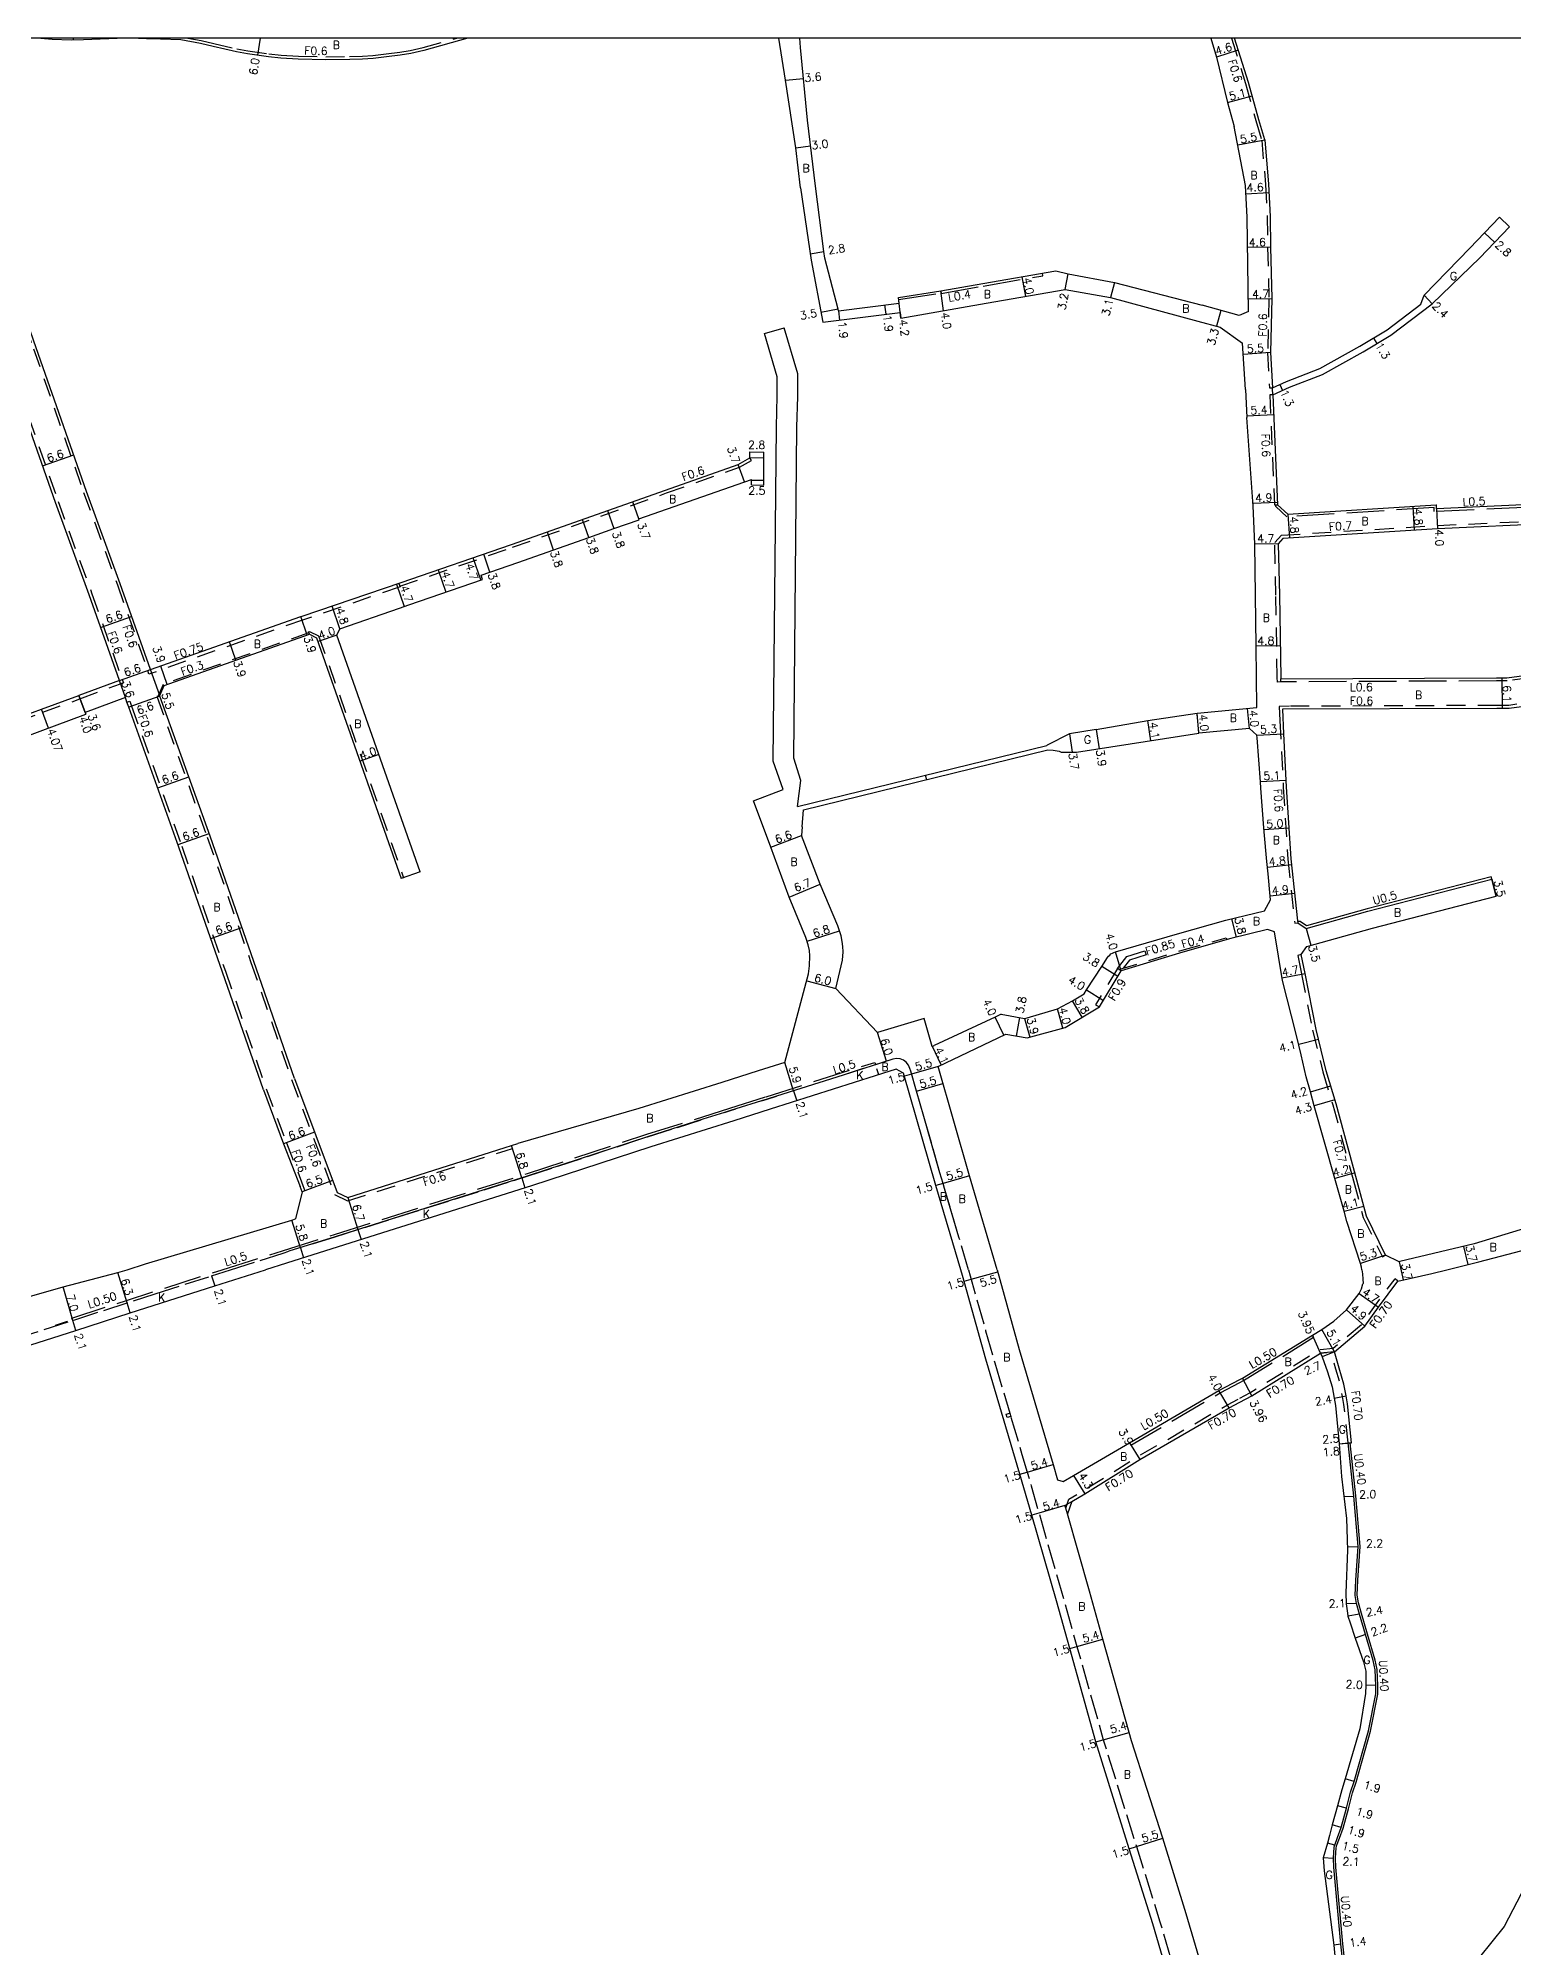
# Model space of a CAD drawing. Header units: metres. Extents: x -4002 to -3199, y -109200 to -108600.
# Drawn here: x -3723.1 to -3428, y -108981.9 to -108600 of the extents above; entities that cross this region are included whole.
import ezdxf

# ---------------------------------------------------------------- set-up
doc = ezdxf.new("R2010")
doc.units = ezdxf.units.M
doc.header["$LTSCALE"] = 2.5
for name, pattern in [('2227000', [2.5, 2, -0.5]), ('2232000', [2.5, 1.5, -1]), ('2233000', [4, 3, -1]), ('6301000', [1, 0.5, -0.5])]:
    doc.linetypes.add(name, pattern=pattern)
for name, color, linetype in [('2101000', 177, 'Continuous'), ('2101001', 1, 'Continuous'), ('2102000', 191, 'Continuous'), ('2102001', 191, 'Continuous'), ('2227000', 3, '2227000'), ('2231000', 162, 'Continuous'), ('2232000', 4, '2232000'), ('2233000', 62, '2233000'), ('2235000', 7, 'Continuous'), ('6132000', 1, '6132000'), ('9107000', 111, 'Continuous'), ('9201100', 215, 'Continuous'), ('9201500', 222, 'Continuous'), ('9202100', 82, 'Continuous'), ('9202200', 155, '6301000'), ('9203500', 155, 'Continuous'), ('999', 7, 'Continuous')]:
    doc.layers.add(name, color=color, linetype=linetype)
doc.styles.add('Dm_Anotation', font='txt.shx', dxfattribs={"bigfont": 'pscdm.shx'})
doc.linetypes.add('6132000', pattern='A,1e-07,[100,DM.shx,S=0.25,R=0,X=0,Y=0],0.05,[100,DM.shx,S=0.2,R=0,X=0,Y=0],0.05,[100,DM.shx,S=0.15,R=0,X=0,Y=0],0.05,[100,DM.shx,S=0.1,R=0,X=0,Y=0],0.05,[100,DM.shx,S=0.05,R=0,X=0,Y=0],4.8', length=5)

msp = doc.modelspace()

# ---------------------------------------------------------------- linework, layer by layer
at = {"layer": '2101000'}
for points in [[(-3705.39, -108600), (-3707.3, -108600.03), (-3714, -108600.3), (-3716.51, -108600.39), (-3720.26, -108600.23), (-3722.56, -108600.06), (-3722.96, -108600)], [(-3637.15, -108600), (-3645.97, -108602.45), (-3648.55, -108603.04), (-3650.69, -108603.41), (-3653.44, -108603.72), (-3656.11, -108604.04), (-3658.2, -108604.18), (-3660.78, -108604.25), (-3665.57, -108604.3), (-3671.07, -108604.2), (-3674.54, -108604), (-3677.04, -108603.76), (-3681.23, -108603.1), (-3683.45, -108602.72), (-3688.08, -108601.64), (-3690.6, -108601.05), (-3694.57, -108600.35), (-3698.61, -108600.18), (-3701.4, -108600.1), (-3704.61, -108600)], [(-3570.63, -108629.92), (-3571.59, -108621.91), (-3573.62, -108608.4), (-3574.95, -108600)], [(-3567.65, -108629.56), (-3569.24, -108616.37), (-3570.62, -108601.87), (-3570.76, -108600)], [(-3488.54, -108600), (-3487.47, -108603.77), (-3485.23, -108612.88), (-3483.92, -108617.66)], [(-3477.8, -108620.3), (-3479, -108616.31), (-3481.04, -108608.86), (-3483.83, -108600)], [(-3481.05, -108654.66), (-3481.29, -108635.81), (-3481.64, -108629.45), (-3483.92, -108617.66)], [(-3477.8, -108620.3), (-3477.04, -108629.2), (-3476.69, -108635.65), (-3476.61, -108641.81), (-3476.38, -108652.03), (-3476.61, -108662.86), (-3476.23, -108669.91)], [(-3706.85, -108728.44), (-3712.9, -108711.34), (-3719.64, -108692.85), (-3729.68, -108664.12), (-3737.71, -108641.23), (-3740.02, -108630.57)], [(-3700.61, -108726.28), (-3706.69, -108709.11), (-3713.43, -108690.63), (-3723.45, -108661.94), (-3731.35, -108639.43), (-3733.53, -108629.38)], [(-3570.63, -108629.92), (-3568.47, -108644.4), (-3566.17, -108656.8)], [(-3565.94, -108642.69), (-3567.65, -108629.56)], [(-3472.87, -108669.82), (-3466.25, -108667.24), (-3458.1, -108662.74), (-3452.55, -108659.4), (-3444.28, -108653.1), (-3434.75, -108643.95), (-3428.84, -108637.73)], [(-3436.78, -108642.02), (-3430.87, -108635.8)], [(-3473.41, -108668.63), (-3466.8, -108666.06), (-3458.75, -108661.61), (-3453.28, -108658.32), (-3446.56, -108653.2), (-3445.94, -108651.37), (-3436.78, -108642.02)], [(-3565.74, -108643.99), (-3565.94, -108642.69)], [(-3563.04, -108654.49), (-3563.1, -108654.2), (-3565.74, -108643.99)], [(-3563.04, -108654.49), (-3550.92, -108652.97), (-3551.06, -108651.83), (-3542.59, -108650.54), (-3534.2, -108649.06), (-3519.58, -108646.53)], [(-3519.58, -108646.53), (-3517.13, -108647.12), (-3507.87, -108648.88)], [(-3507.87, -108648.88), (-3490.3, -108653.41)], [(-3566.17, -108656.8), (-3550.68, -108654.86), (-3550.54, -108656), (-3533.51, -108653), (-3517.69, -108650.27)], [(-3517.69, -108650.27), (-3508.63, -108651.88), (-3491.18, -108656.59)], [(-3481.05, -108654.66), (-3482.88, -108655.46), (-3490.3, -108653.41)], [(-3491.18, -108656.59), (-3486.72, -108657.82), (-3482.25, -108661.02)], [(-3481.62, -108670.23), (-3482.25, -108661.02)], [(-3476.23, -108669.91), (-3473.41, -108668.63)], [(-3481.62, -108670.23), (-3481.38, -108675.85)], [(-3476.17, -108671.31), (-3472.87, -108669.82)], [(-3476.17, -108671.31), (-3475.23, -108693.31), (-3475.23, -108693.31), (-3473.17, -108695.21), (-3443.49, -108693.35), (-3443.45, -108693.34)], [(-3479.39, -108733.88), (-3479.5, -108721.6), (-3479.79, -108701.17), (-3480.13, -108693.52), (-3480.16, -108692.65), (-3481.38, -108675.85)], [(-3424.89, -108673.92), (-3424.24, -108691.28), (-3426.13, -108693.34), (-3443.42, -108694.14), (-3443.45, -108693.34)], [(-3670.29, -108715.59), (-3650.49, -108708.88), (-3628.43, -108701.25), (-3597.6, -108690.38), (-3583.08, -108685.25), (-3580.73, -108683.95)], [(-3580.73, -108683.95), (-3580.73, -108682.74)], [(-3577.95, -108689.36), (-3577.93, -108682.76)], [(-3612.95, -108699.82), (-3607.95, -108698.08), (-3602.91, -108696.3), (-3602.97, -108696.14), (-3580.45, -108688.25)], [(-3580.45, -108689.35), (-3580.45, -108688.25)], [(-3420.01, -108697.06), (-3443.23, -108698.14), (-3474.14, -108700.08), (-3475.09, -108701.11), (-3474.87, -108711.36), (-3474.59, -108727.85), (-3474.58, -108728.11), (-3431.45, -108727.94), (-3429.35, -108727.92), (-3420.88, -108726.79), (-3405.88, -108724.78), (-3387.04, -108722.79), (-3377.12, -108721.78), (-3376.34, -108721.5)], [(-3646.69, -108766.74), (-3663.35, -108719.36), (-3662.74, -108718.1), (-3662.74, -108718.1), (-3650.8, -108713.95), (-3648.96, -108713.33), (-3634.21, -108708.22), (-3634.51, -108707.37), (-3627.17, -108704.83), (-3612.95, -108699.82)], [(-3700.61, -108726.28), (-3670.54, -108715.68), (-3670.29, -108715.59)], [(-3698.78, -108731.47), (-3697.89, -108729.46), (-3668.84, -108719.21), (-3667.4, -108719.91), (-3650.46, -108768.07)], [(-3706.85, -108728.44), (-3714.95, -108731.45)], [(-3722.42, -108734.15), (-3714.95, -108731.45)], [(-3705.32, -108732.78), (-3705.65, -108731.83), (-3713.7, -108734.82), (-3713.56, -108735.2)], [(-3678.04, -108810.32), (-3686.19, -108786.79), (-3694.93, -108761.77), (-3704.96, -108733.79), (-3705.32, -108732.78)], [(-3671.84, -108808.05), (-3679.96, -108784.62), (-3688.71, -108759.57), (-3698.74, -108731.58), (-3698.78, -108731.47)], [(-3408.69, -108731.31), (-3428.91, -108734.02), (-3431.41, -108734.04), (-3474.27, -108734.21), (-3474.05, -108739.09), (-3473.48, -108749.73), (-3472.57, -108764.12), (-3471.22, -108776.53)], [(-3782.73, -108759.48), (-3755.23, -108749.98), (-3739.77, -108744.3), (-3731.88, -108742.01), (-3713.56, -108735.2)], [(-3733.31, -108738.16), (-3722.42, -108734.15)], [(-3511.52, -108738.25), (-3501.2, -108736.44), (-3491.33, -108735.01), (-3479.39, -108733.88)], [(-3511.52, -108738.25), (-3516.84, -108739.11), (-3521.28, -108741.39)], [(-3516.3, -108742.77), (-3515.45, -108742.81), (-3490.95, -108739)], [(-3507.65, -108782.69), (-3495.26, -108779.13), (-3485.54, -108776.37), (-3477.85, -108774.48), (-3476.61, -108772.32), (-3476.69, -108771.56), (-3477.08, -108767.08), (-3477.35, -108764.64), (-3477.92, -108758.71), (-3477.98, -108757.88), (-3478.57, -108749.98), (-3478.64, -108748.72), (-3479.29, -108739.9), (-3479.34, -108739.37), (-3480.83, -108738.03), (-3490.95, -108739)], [(-3571.24, -108753.65), (-3521.4, -108741.43)], [(-3570.3, -108757.74), (-3570.06, -108754.29), (-3521.19, -108742.31), (-3520.11, -108742.41), (-3518.92, -108742.55), (-3518.5, -108742.79)], [(-3521.4, -108741.43), (-3521.28, -108741.39)], [(-3518.5, -108742.79), (-3516.3, -108742.77)], [(-3570.3, -108757.74), (-3570.43, -108759.45)], [(-3566.72, -108769.18), (-3570.43, -108759.45)], [(-3572.9, -108771.75), (-3576.59, -108761.8)], [(-3573.79, -108804.85), (-3569.74, -108789.85), (-3569.03, -108787.13), (-3568.83, -108785.52), (-3568.76, -108783.5), (-3568.84, -108782.41), (-3569.08, -108781.29), (-3569.54, -108779.85), (-3572.9, -108771.75)], [(-3555.25, -108798.87), (-3563.58, -108790.01), (-3562.24, -108784.36), (-3562.13, -108782.71), (-3562.15, -108781.62), (-3562.27, -108780.62), (-3562.47, -108779.53), (-3562.83, -108778.5), (-3563.16, -108777.48), (-3566.72, -108769.18)], [(-3471.22, -108776.53), (-3471.18, -108776.9), (-3469.52, -108778.03), (-3457.17, -108774.59), (-3432.38, -108768.2)], [(-3453.61, -108843.39), (-3457.43, -108835.59), (-3459.35, -108828.34), (-3463.52, -108813.11), (-3465.48, -108806.52), (-3467.52, -108798.22), (-3469.73, -108787.01), (-3470.51, -108783.27), (-3469.38, -108781.62), (-3456.27, -108777.97), (-3431.51, -108771.59)], [(-3461.4, -108836.63), (-3461.94, -108834.59), (-3463.4, -108829.45), (-3463.78, -108828.03), (-3467.89, -108813.51), (-3468.62, -108810.71), (-3469.5, -108807.72), (-3470.5, -108803.28), (-3471.5, -108799.2), (-3474.25, -108788.47), (-3475.83, -108778.69), (-3477.26, -108778.25), (-3484.57, -108780.05), (-3494.19, -108782.78), (-3506.48, -108786.52)], [(-3513.93, -108791.12), (-3513.46, -108790.34), (-3510.37, -108785.61), (-3509.23, -108783.86), (-3509.03, -108783.59), (-3508.8, -108783.35), (-3508.54, -108783.14), (-3508.26, -108782.95), (-3507.96, -108782.81), (-3507.65, -108782.69)], [(-3517.7, -108797.84), (-3510.84, -108793.74), (-3506.48, -108786.52)], [(-3525.33, -108795.9), (-3519.24, -108794.12)], [(-3519.24, -108794.12), (-3516.22, -108792.53), (-3513.93, -108791.12)], [(-3545.89, -108796.01), (-3555.25, -108798.87)], [(-3544.27, -108801.65), (-3545.89, -108796.01)], [(-3530.49, -108795.18), (-3531.72, -108795.76), (-3543.88, -108801.47)], [(-3543.12, -108805.65), (-3529.55, -108799.16), (-3525.31, -108799.94), (-3517.7, -108797.84)], [(-3530.49, -108795.18), (-3525.82, -108796.03)], [(-3525.82, -108796.03), (-3525.33, -108795.9)], [(-3544.27, -108801.65), (-3543.88, -108801.47)], [(-3538.57, -108846.28), (-3543.57, -108829.45), (-3550.02, -108806.99), (-3551.52, -108806.18), (-3576.69, -108814.17), (-3583.98, -108816.48), (-3600.58, -108821.68), (-3624.44, -108829.53), (-3663.07, -108841.69), (-3673.44, -108844.96), (-3677.63, -108846.28)], [(-3573.79, -108804.85), (-3579.11, -108806.54), (-3586.39, -108808.85), (-3602.98, -108814.05), (-3627.13, -108821.04)], [(-3531.3, -108846.28), (-3536.85, -108827.49), (-3543.12, -108805.65)], [(-3671.84, -108808.05), (-3663.32, -108830.81), (-3661.17, -108831.87)], [(-3678.04, -108810.32), (-3674, -108821.11), (-3670.7, -108829.64)], [(-3629.7, -108821.85), (-3627.13, -108821.04)], [(-3661.17, -108831.87), (-3629.7, -108821.85)], [(-3670.29, -108830.73), (-3671.65, -108836.11)], [(-3670.29, -108830.73), (-3670.7, -108829.64)], [(-3705.27, -108846.28), (-3701.59, -108845.08), (-3672.38, -108836.34)], [(-3672.38, -108836.34), (-3671.65, -108836.11)], [(-3458.46, -108845.76), (-3458.66, -108845.01), (-3461.4, -108836.63)], [(-3422.31, -108837.18), (-3425.2, -108837.82), (-3435.89, -108841.11), (-3450.78, -108844.66)], [(-3450.78, -108844.66), (-3450.91, -108844.69), (-3453.61, -108843.39)], [(-3441.35, -108846.28), (-3434.98, -108844.7), (-3423.49, -108841.72)], [(-3704.67, -108854.89), (-3687.74, -108849.5), (-3677.63, -108846.28)], [(-3458.38, -108846.28), (-3458.46, -108845.76)], [(-3482.74, -108868.25), (-3482.27, -108868), (-3468.22, -108859.34), (-3466.39, -108858.25), (-3463.95, -108856.6), (-3461.43, -108854.33), (-3458.88, -108851.02), (-3458.43, -108850.08), (-3458.15, -108849.12), (-3458.13, -108849.01)], [(-3882.74, -108911.09), (-3880.38, -108910.35), (-3864.45, -108905.37), (-3837.24, -108896.58), (-3826.76, -108893.52), (-3784.47, -108879.84), (-3776.33, -108877.07), (-3766.73, -108874.56), (-3753.07, -108870.23), (-3738.41, -108865.67), (-3715.53, -108858.42), (-3704.67, -108854.89)], [(-3482.74, -108872.74), (-3480.4, -108871.5), (-3466.62, -108862.95)], [(-3459.74, -108911.41), (-3459.58, -108908.34), (-3459.12, -108901.64), (-3459.99, -108891.56), (-3461.1, -108880.93), (-3460.71, -108880.9)], [(-3462.57, -108981.15), (-3463.95, -108965.77), (-3464.03, -108964.02), (-3464.03, -108964), (-3463.97, -108962.71), (-3463.92, -108961.97), (-3463.81, -108961.39), (-3463.8, -108961.36), (-3463.21, -108959.8), (-3462.51, -108957.81), (-3461.45, -108953.96), (-3460.64, -108950.78), (-3459.92, -108948.62), (-3457.01, -108938.49), (-3455.57, -108931.12), (-3455.56, -108929.44), (-3455.7, -108926.3), (-3456.12, -108924.46), (-3457.64, -108919.24), (-3458.81, -108915.13), (-3459.44, -108913.01), (-3459.74, -108911.41)], [(-3463.95, -108981.33), (-3463.12, -108990.72), (-3462.94, -108990.71), (-3462.54, -108993.06), (-3461.93, -109002.77)], [(-3459.74, -109002.54), (-3460.69, -108996.41), (-3461.19, -108992.91), (-3461.52, -108990.62), (-3462.57, -108981.15)]]:
    msp.add_lwpolyline(points, dxfattribs=at)
at = {"layer": '2101000', "flags": 128}
for points in [[(-3769.77, -108864.62), (-3755.97, -108860.14), (-3741.44, -108855.61), (-3741.24, -108856.28), (-3718.1, -108849.69), (-3707.14, -108846.86), (-3705.27, -108846.28)], [(-3591.84, -109138), (-3585.88, -109131.9), (-3573.61, -109120.06), (-3562.2, -109108.52), (-3558.02, -109104.49), (-3554.04, -109100.31), (-3546.74, -109092.22), (-3519.11, -109064.25), (-3486.69, -109030.94), (-3485.28, -109029.25), (-3485.96, -109026.82), (-3493.44, -109000.1), (-3500.19, -108977.12), (-3504.88, -108962.09), (-3511.54, -108940.68), (-3516.78, -108922.03), (-3519.46, -108912.5), (-3524.39, -108895.35), (-3525.94, -108889.9), (-3526.75, -108887.16), (-3533.54, -108864.14), (-3538.25, -108847.42), (-3538.57, -108846.28)], [(-3531.3, -108846.28), (-3526.9, -108862.26), (-3520.13, -108885.21), (-3519.23, -108888.27), (-3518.09, -108888.64), (-3516.02, -108887.44), (-3504.83, -108880.93), (-3486.94, -108870.45), (-3482.74, -108868.25)], [(-3463.85, -108862.68), (-3457.77, -108857.59), (-3455.05, -108853.75), (-3451.17, -108848.54), (-3444.39, -108847.01), (-3441.35, -108846.28)], [(-3458.38, -108846.28), (-3458.26, -108847.12), (-3458.15, -108848.16), (-3458.13, -108849.01)], [(-3466.62, -108862.95), (-3466.34, -108863.73), (-3465.22, -108866.67), (-3464.31, -108869.7), (-3463.91, -108871.95), (-3463.64, -108873.45), (-3462.9, -108881.09), (-3462.41, -108887.64), (-3461.41, -108896.02), (-3461.25, -108902.36), (-3461.56, -108910.9), (-3461.49, -108913.09), (-3461.26, -108914.98), (-3461.17, -108915.55), (-3460.74, -108916.9), (-3459.72, -108919.99), (-3458.03, -108924.72), (-3457.58, -108926.56), (-3457.55, -108929.34), (-3457.63, -108931.03), (-3458.76, -108938.06), (-3461.72, -108948.09), (-3462.38, -108950.3), (-3463.24, -108953.48), (-3464.34, -108957.29), (-3464.85, -108959.41), (-3465.26, -108960.98), (-3466.08, -108963.91), (-3465.88, -108966.52), (-3463.95, -108981.33)], [(-3460.71, -108880.9), (-3460.41, -108880.87), (-3461.26, -108873.13), (-3461.54, -108871.53), (-3461.97, -108869.14), (-3462.93, -108865.95), (-3463.85, -108862.68)], [(-3482.74, -109012.35), (-3486.71, -108998.17), (-3493.49, -108975.08), (-3498.2, -108959.98), (-3504.43, -108940.49), (-3504.9, -108938.81), (-3510.14, -108920.17), (-3512.84, -108910.56), (-3517.26, -108895.12), (-3517.59, -108893.95), (-3517.76, -108893.44), (-3516.39, -108892.64), (-3513.79, -108891.11), (-3502.8, -108884.25), (-3484.92, -108873.9), (-3482.74, -108872.74)], [(-3407.78, -108930.11), (-3411.64, -108934.33), (-3413.29, -108938.95), (-3414, -108940.72), (-3416.8, -108947.64), (-3425.65, -108969.44), (-3429.88, -108977.63), (-3434.83, -108983.73), (-3440.33, -108989.37), (-3440.92, -108989.94), (-3445.49, -108994.7), (-3458.75, -109008.53)]]:
    msp.add_lwpolyline(points, dxfattribs=at)
at = {"layer": '2101001'}
for points in [[(-3428.84, -108637.73), (-3430.87, -108635.8)], [(-3580.73, -108682.74), (-3577.93, -108682.76)], [(-3580.45, -108689.35), (-3577.95, -108689.36)], [(-3646.69, -108766.74), (-3650.46, -108768.07)], [(-3431.51, -108771.59), (-3432.38, -108768.2)]]:
    msp.add_lwpolyline(points, dxfattribs=at)
at = {"layer": '2102000'}
for points in [[(-3580.04, -108752.5), (-3574.13, -108750.23), (-3576.09, -108744.58), (-3575.45, -108677.73), (-3575.27, -108671.59), (-3575.27, -108667.72), (-3577.81, -108659.06)], [(-3570.57, -108748.42), (-3571.99, -108743.96), (-3571.35, -108677.81), (-3571.17, -108671.65), (-3571.17, -108667.13), (-3573.88, -108657.91)], [(-3571.24, -108753.65), (-3570.57, -108748.42)], [(-3576.59, -108761.8), (-3580.04, -108752.5)]]:
    msp.add_lwpolyline(points, dxfattribs=at)
at = {"layer": '2102001'}
msp.add_lwpolyline([(-3577.81, -108659.06), (-3573.88, -108657.91)], dxfattribs=at)
at = {"layer": '2227000'}
for points in [[(-3547.44, -108810.55), (-3548.58, -108806.57), (-3548.74, -108806.01), (-3549.03, -108805.35), (-3549.48, -108804.8), (-3550.06, -108804.38), (-3550.73, -108804.12), (-3551.45, -108804.06), (-3552.15, -108804.18), (-3562.13, -108807.35)], [(-3578.44, -108812.52), (-3577.32, -108812.16), (-3575.46, -108811.57)], [(-3668.24, -108841.12), (-3663.7, -108839.69), (-3625.09, -108827.53), (-3601.22, -108819.68), (-3590.13, -108816.2)], [(-3585.83, -108814.86), (-3584.61, -108814.47), (-3583.54, -108814.13)], [(-3542.74, -108826.9), (-3545.97, -108815.65)], [(-3537.01, -108846.28), (-3538.94, -108839.78), (-3541.84, -108830.01)], [(-3684.62, -108846.28), (-3674.07, -108842.96), (-3672.94, -108842.6)], [(-3699.66, -108851.09), (-3688.39, -108847.5), (-3684.62, -108846.28)]]:
    msp.add_lwpolyline(points, dxfattribs=at)
at = {"layer": '2227000', "flags": 128}
for points in [[(-3537.01, -108846.28), (-3533.62, -108858.48)], [(-3882.74, -108909.2), (-3880.9, -108908.63), (-3865, -108903.66), (-3837.78, -108894.87), (-3827.29, -108891.8), (-3784.99, -108878.12), (-3776.85, -108875.35), (-3767.34, -108872.55), (-3753.68, -108868.22), (-3739.03, -108863.66), (-3716.18, -108856.42), (-3705.29, -108852.88), (-3699.66, -108851.09)], [(-3533.62, -108858.48), (-3532.09, -108863.75), (-3531.75, -108864.92)], [(-3531.75, -108864.92), (-3528.79, -108874.95), (-3528.59, -108875.63), (-3528.54, -108875.78)], [(-3528.54, -108875.78), (-3526.35, -108883.22)], [(-3526.35, -108883.22), (-3525.31, -108886.74), (-3524.49, -108889.52), (-3522.95, -108894.94), (-3518.02, -108912.07), (-3515.34, -108921.63), (-3510.1, -108940.27), (-3503.44, -108961.64), (-3498.76, -108976.67), (-3492, -108999.68), (-3484.52, -109026.41), (-3483.81, -109028.94), (-3483.74, -109029.15), (-3483.68, -109029.36), (-3483.62, -109029.58), (-3483.58, -109029.86), (-3483.56, -109030.06), (-3483.56, -109030.32), (-3483.59, -109030.51), (-3483.66, -109030.7), (-3483.74, -109030.9), (-3483.85, -109031.09)]]:
    msp.add_lwpolyline(points, dxfattribs=at)
at = {"layer": '2231000'}
for points in [[(-3432.38, -108768.2), (-3432.5, -108767.71), (-3457.3, -108774.1), (-3469.43, -108777.48), (-3470.7, -108776.62), (-3471.2, -108776.67)], [(-3459.34, -108911.38), (-3459.18, -108908.36), (-3458.72, -108901.63), (-3459.59, -108891.53), (-3460.71, -108880.9)], [(-3462.17, -108981.11), (-3463.55, -108965.74), (-3463.63, -108964.03), (-3463.57, -108962.73), (-3463.53, -108962.02), (-3463.43, -108961.5), (-3462.84, -108959.94), (-3462.13, -108957.93), (-3461.07, -108954.07), (-3460.26, -108950.89), (-3459.54, -108948.74), (-3456.62, -108938.58), (-3455.17, -108931.16), (-3455.16, -108929.43), (-3455.3, -108926.25), (-3455.73, -108924.36), (-3457.26, -108919.13), (-3458.42, -108915.02), (-3459.05, -108912.92), (-3459.34, -108911.38)], [(-3458.75, -109008.53), (-3459.03, -109006.21), (-3459.34, -109002.5), (-3460.29, -108996.35), (-3461.12, -108990.6), (-3462.17, -108981.11)]]:
    msp.add_lwpolyline(points, dxfattribs=at)
at = {"layer": '2232000'}
for points in [[(-3739.01, -108600), (-3738.83, -108601.15), (-3737.47, -108609.87), (-3736.53, -108616.38), (-3734.11, -108629.5), (-3731.93, -108639.6), (-3724.01, -108662.14), (-3713.99, -108690.84), (-3707.25, -108709.31), (-3701.18, -108726.48), (-3700.61, -108726.28)], [(-3693.12, -108600), (-3690.48, -108600.47), (-3687.94, -108601.06), (-3683.33, -108602.13), (-3681.14, -108602.51), (-3676.97, -108603.16), (-3674.49, -108603.41), (-3671.04, -108603.6), (-3665.57, -108603.7), (-3660.8, -108603.65), (-3658.23, -108603.58), (-3656.16, -108603.44), (-3653.51, -108603.13), (-3650.78, -108602.81), (-3648.67, -108602.45), (-3646.12, -108601.87), (-3639.39, -108600)], [(-3484.46, -108600), (-3481.62, -108609.03), (-3479.58, -108616.47), (-3478.4, -108620.36), (-3477.64, -108629.24), (-3477.29, -108635.67), (-3477.21, -108641.82), (-3476.98, -108652.03), (-3477.21, -108662.87), (-3476.83, -108669.94), (-3476.23, -108669.91)], [(-3743.46, -108605.88), (-3742.91, -108609.81), (-3743.58, -108610.42), (-3743.23, -108612.92), (-3742.41, -108613.34), (-3741.97, -108616.49), (-3741.86, -108617.26), (-3739.39, -108630.65), (-3737.13, -108641.07), (-3729.11, -108663.92), (-3719.08, -108692.65), (-3712.33, -108711.14), (-3706.29, -108728.24), (-3706.05, -108728.89), (-3706.61, -108729.1)], [(-3476.17, -108671.31), (-3476.77, -108671.33), (-3475.83, -108693.33), (-3475.23, -108693.31)], [(-3474.58, -108728.71), (-3475.25, -108728.75), (-3475.29, -108727.88), (-3475.57, -108711.37), (-3475.79, -108700.84), (-3474.46, -108699.4), (-3443.27, -108697.44), (-3420.74, -108696.4), (-3421.5, -108676.32), (-3419.55, -108673.24)], [(-3650.74, -108709.61), (-3628.23, -108701.81), (-3597.4, -108690.95), (-3582.83, -108685.8), (-3580.44, -108684.47), (-3580.73, -108683.95)], [(-3284.49, -108695.07), (-3284.69, -108694.51), (-3289.18, -108696.12), (-3299.54, -108699.43), (-3302.78, -108700.54), (-3319.97, -108706.53), (-3327.28, -108709.03), (-3327.9, -108709.24), (-3359.86, -108721.35), (-3374.44, -108726.77), (-3375.87, -108727.28), (-3386.46, -108728.36), (-3408.76, -108730.72), (-3428.95, -108733.42), (-3431.41, -108733.44), (-3472.85, -108733.61), (-3474.9, -108733.62), (-3474.76, -108736.42), (-3474.08, -108749.76), (-3473.17, -108764.17), (-3471.77, -108776.97), (-3471.18, -108776.9)], [(-3650.93, -108709.03), (-3650.69, -108709.74), (-3670.04, -108716.3), (-3700.36, -108726.99), (-3700.93, -108727.19), (-3701.18, -108726.48)], [(-3668.94, -108718.93), (-3698.11, -108729.22), (-3699.05, -108731.35), (-3699.06, -108731.57)], [(-3668.84, -108719.21), (-3669.01, -108718.74), (-3668.81, -108718.67), (-3666.99, -108719.54), (-3649.99, -108767.9), (-3650.46, -108768.07)], [(-3722.18, -108734.81), (-3714.72, -108732.11), (-3706.61, -108729.1), (-3706.85, -108728.44)], [(-3705.32, -108732.78), (-3704.75, -108732.58), (-3704.39, -108733.59), (-3694.37, -108761.57), (-3685.63, -108786.59), (-3677.48, -108810.11), (-3673.44, -108820.9), (-3670.14, -108829.43), (-3669.73, -108830.52), (-3670.29, -108830.73)], [(-3698.78, -108731.47), (-3699.35, -108731.67), (-3699.31, -108731.78), (-3689.28, -108759.77), (-3680.53, -108784.82), (-3672.41, -108808.25), (-3663.8, -108831.25), (-3661.22, -108832.51), (-3629.52, -108822.42), (-3628.23, -108822.02), (-3628.41, -108821.45)], [(-3784.63, -108756.36), (-3784.37, -108757.01), (-3783.82, -108756.79), (-3756.21, -108747.25), (-3740.78, -108741.58), (-3733.07, -108738.82), (-3722.18, -108734.81)], [(-3507.25, -108786.06), (-3505.36, -108783.64), (-3501.8, -108782.48)], [(-3506.94, -108786.24), (-3494.3, -108782.39), (-3485.49, -108779.89), (-3485.38, -108780.28)], [(-3501.8, -108782.48), (-3501.53, -108783.28), (-3504.85, -108784.37), (-3506.12, -108785.99)], [(-3470.51, -108783.27), (-3471.19, -108783.41), (-3470.42, -108787.15), (-3468.21, -108798.37), (-3466.15, -108806.71), (-3464.2, -108813.3), (-3460.02, -108828.52), (-3458.09, -108835.83), (-3454.24, -108843.7), (-3453.61, -108843.39)], [(-3506.48, -108786.52), (-3507.25, -108786.06), (-3511.61, -108793.28), (-3510.84, -108793.74)]]:
    msp.add_lwpolyline(points, dxfattribs=at)
at = {"layer": '2232000', "flags": 128}
for points in [[(-3482.74, -108871.95), (-3480.75, -108870.89), (-3466.85, -108862.27), (-3464.14, -108862), (-3458.29, -108857.11), (-3455.62, -108853.34), (-3451.73, -108848.12)], [(-3451.17, -108848.54), (-3451.73, -108848.12)], [(-3463.85, -108862.68), (-3464.56, -108862.75), (-3466.62, -108862.95)], [(-3461.1, -108880.93), (-3461.95, -108873.23), (-3462.23, -108871.65), (-3462.65, -108869.3), (-3463.6, -108866.14), (-3464.56, -108862.75)], [(-3517.59, -108893.95), (-3516.96, -108892.16), (-3514.15, -108890.51), (-3503.16, -108883.65), (-3485.26, -108873.29), (-3482.74, -108871.95)], [(-3516.39, -108892.64), (-3517.26, -108895.12)]]:
    msp.add_lwpolyline(points, dxfattribs=at)
at = {"layer": '2233000'}
for points in [[(-3542.59, -108650.54), (-3542.51, -108651.03), (-3534.12, -108649.56), (-3522.16, -108647.49), (-3522.25, -108646.99)], [(-3551.01, -108652.23), (-3542.52, -108650.93)], [(-3425.9, -108693.83), (-3443.89, -108694.67), (-3443.93, -108693.87), (-3473.36, -108695.72), (-3475.57, -108693.68), (-3475.58, -108693.32)], [(-3329.31, -108703.81), (-3329.12, -108704.37), (-3329.6, -108704.54), (-3361.62, -108716.67), (-3376.13, -108722.06), (-3376.99, -108722.37), (-3386.98, -108723.39), (-3405.81, -108725.38), (-3420.8, -108727.38), (-3429.31, -108728.52), (-3431.45, -108728.54), (-3474.58, -108728.71), (-3474.58, -108728.11)], [(-3686.28, -108846.28), (-3674.22, -108842.48), (-3663.85, -108839.21), (-3625.24, -108827.05), (-3601.37, -108819.2), (-3584.76, -108814), (-3577.48, -108811.69), (-3555.78, -108804.81), (-3555.63, -108805.28)]]:
    msp.add_lwpolyline(points, dxfattribs=at)
at = {"layer": '2233000', "flags": 128}
for points in [[(-3716.18, -108856.42), (-3716.32, -108855.94), (-3705.44, -108852.41), (-3686.28, -108846.28)], [(-3482.74, -108868.82), (-3482.02, -108868.44), (-3468.01, -108859.8), (-3468.22, -108859.34)], [(-3504.83, -108880.93), (-3504.57, -108881.35), (-3486.7, -108870.89), (-3482.74, -108868.82)]]:
    msp.add_lwpolyline(points, dxfattribs=at)
at = {"layer": '2235000'}
msp.add_lwpolyline([(-3529.52, -108875.16), (-3528.79, -108874.95), (-3528.59, -108875.63), (-3529.32, -108875.85)], close=True, dxfattribs=at)
at = {"layer": '6132000', "flags": 128}
msp.add_lwpolyline([(-3719.61, -108857.35), (-3717.19, -108856.59)], dxfattribs=at)
at = {"layer": '9107000'}
msp.add_lwpolyline([(-3538.94, -108839.78), (-3541.84, -108830.01), (-3542.13, -108829.03), (-3542.74, -108826.9), (-3545.97, -108815.65), (-3547.44, -108810.55), (-3548.58, -108806.57), (-3548.74, -108806.01), (-3549.03, -108805.35), (-3549.48, -108804.8), (-3550.06, -108804.38), (-3550.73, -108804.12), (-3551.45, -108804.06), (-3552.15, -108804.18), (-3562.13, -108807.35), (-3575.46, -108811.57), (-3577.32, -108812.16), (-3578.44, -108812.52), (-3583.54, -108814.13), (-3584.61, -108814.47), (-3585.83, -108814.86), (-3590.13, -108816.2), (-3601.22, -108819.68), (-3625.09, -108827.53), (-3663.7, -108839.69), (-3668.24, -108841.12), (-3672.94, -108842.6)], dxfattribs=at)
at = {"layer": '9201100'}
for points in [[(-3716.09, -108600), (-3716.09, -108600.37)], [(-3678.67, -108600), (-3679.2, -108603.42)], [(-3483.08, -108602.39), (-3487.47, -108603.77)], [(-3573.62, -108608.4), (-3570.03, -108608.06)], [(-3485.23, -108612.88), (-3480.31, -108611.53)], [(-3571.59, -108621.91), (-3568.62, -108621.55)], [(-3483.2, -108621.35), (-3477.8, -108620.3)], [(-3481.54, -108631.14), (-3476.95, -108630.89)], [(-3476.61, -108641.81), (-3481.21, -108641.86)], [(-3431.79, -108640.84), (-3433.82, -108638.91)], [(-3568.67, -108643.1), (-3565.94, -108642.69)], [(-3525.6, -108651.63), (-3526.29, -108647.69)], [(-3517.69, -108650.27), (-3517.13, -108647.12)], [(-3507.87, -108648.88), (-3508.63, -108651.88)], [(-3553.53, -108655.21), (-3553.76, -108653.33)], [(-3550.54, -108656), (-3551.06, -108651.83)], [(-3542.03, -108654.5), (-3542.59, -108650.54)], [(-3481.08, -108652.09), (-3476.38, -108652.03)], [(-3445.94, -108651.37), (-3444.28, -108653.1)], [(-3563.1, -108654.2), (-3566.54, -108654.84)], [(-3563.04, -108654.49), (-3562.81, -108656.38)], [(-3486.59, -108654.43), (-3487.47, -108657.61)], [(-3455.32, -108661.07), (-3455.99, -108659.96)], [(-3476.61, -108662.86), (-3482.1, -108663.23)], [(-3474.77, -108669.25), (-3474.23, -108670.43)], [(-3481.4, -108675.5), (-3476, -108675.27)], [(-3722.2, -108685.53), (-3715.97, -108683.35)], [(-3577.93, -108683.96), (-3580.73, -108683.95)], [(-3581.84, -108688.74), (-3583.08, -108685.25)], [(-3577.95, -108688.44), (-3580.45, -108688.43)], [(-3609.22, -108694.48), (-3607.95, -108698.08)], [(-3602.97, -108696.14), (-3604.18, -108692.7)], [(-3475.25, -108692.87), (-3480.15, -108693.08)], [(-3473.17, -108695.21), (-3472.87, -108700)], [(-3448.2, -108693.64), (-3447.9, -108698.43)], [(-3443.42, -108694.14), (-3443.23, -108698.14)], [(-3621.32, -108698.74), (-3620.06, -108702.33)], [(-3612.95, -108699.82), (-3614.21, -108696.24)], [(-3475.09, -108701.11), (-3479.79, -108701.17)], [(-3643.12, -108706.33), (-3641.58, -108710.77)], [(-3634.54, -108708.34), (-3636.08, -108703.9)], [(-3632.75, -108706.77), (-3633.99, -108703.17)], [(-3651.4, -108709.19), (-3649.89, -108713.64)], [(-3662.74, -108718.1), (-3664.28, -108713.55)], [(-3710.61, -108717.82), (-3704.39, -108715.62)], [(-3669.29, -108719.37), (-3670.54, -108715.68)], [(-3683.53, -108724.39), (-3684.83, -108720.72)], [(-3663.35, -108719.36), (-3667.12, -108720.68)], [(-3474.7, -108721.52), (-3479.5, -108721.6)], [(-3697.27, -108729.24), (-3698.57, -108725.56)], [(-3706.85, -108728.44), (-3700.61, -108726.28)], [(-3698.78, -108731.47), (-3700.61, -108726.28)], [(-3430.4, -108727.93), (-3430.34, -108734.03)], [(-3698.74, -108731.58), (-3704.95, -108733.8)], [(-3721, -108737.97), (-3722.42, -108734.15)], [(-3500.57, -108740.49), (-3501.2, -108736.44)], [(-3490.95, -108739), (-3491.33, -108735.01)], [(-3480.83, -108738.03), (-3481.21, -108734.05)], [(-3516.84, -108739.11), (-3516.3, -108742.77)], [(-3511.52, -108738.25), (-3510.92, -108742.1)], [(-3479.34, -108739.37), (-3474.05, -108739.09)], [(-3654.95, -108743.25), (-3658.72, -108744.58)], [(-3699.18, -108749.91), (-3692.97, -108747.68)], [(-3473.55, -108748.46), (-3478.64, -108748.72)], [(-3695.11, -108761.27), (-3688.9, -108759.04)], [(-3576.59, -108761.8), (-3570.43, -108759.45)], [(-3472.96, -108757.98), (-3477.95, -108758.3)], [(-3472.44, -108765.34), (-3477.21, -108765.86)], [(-3572.9, -108771.75), (-3566.72, -108769.18)], [(-3471.82, -108771.02), (-3476.69, -108771.56)], [(-3432.38, -108768.2), (-3431.51, -108771.59)], [(-3688.56, -108780.01), (-3682.33, -108777.84)], [(-3569.31, -108780.57), (-3562.83, -108778.5)], [(-3483.44, -108779.77), (-3484.35, -108776.08)], [(-3469.52, -108778.03), (-3468.59, -108781.4)], [(-3506.48, -108786.52), (-3507.65, -108782.69)], [(-3507.18, -108787.67), (-3510.37, -108785.61)], [(-3474.34, -108787.93), (-3469.73, -108787.01)], [(-3569.39, -108788.49), (-3563.58, -108790.01)], [(-3513.46, -108790.34), (-3510.03, -108792.41)], [(-3518.18, -108797.98), (-3519.24, -108794.12)], [(-3514.27, -108795.79), (-3516.22, -108792.53)], [(-3529.99, -108799.37), (-3531.72, -108795.76)], [(-3527.43, -108799.55), (-3526.76, -108795.86)], [(-3525.82, -108796.03), (-3524.79, -108799.79)], [(-3553.43, -108804.59), (-3555.25, -108798.87)], [(-3542.47, -108805.34), (-3544.24, -108801.64)], [(-3467.02, -108800.26), (-3471, -108801.24)], [(-3572, -108810.48), (-3573.79, -108804.85)], [(-3543.12, -108805.65), (-3548.41, -108807.17)], [(-3548.41, -108807.17), (-3549.85, -108807.58)], [(-3547.44, -108810.55), (-3542.15, -108809.03)], [(-3468.62, -108810.71), (-3464.59, -108809.51)], [(-3572, -108810.48), (-3571.37, -108812.48)], [(-3463.77, -108812.29), (-3467.89, -108813.51)], [(-3667.82, -108818.79), (-3674, -108821.11)], [(-3626.37, -108827.93), (-3628.41, -108821.45)], [(-3664.21, -108828.45), (-3670.29, -108830.73)], [(-3626.37, -108827.93), (-3625.74, -108829.93)], [(-3542.13, -108829.03), (-3543.57, -108829.45)], [(-3536.85, -108827.49), (-3542.12, -108829.05)], [(-3459.73, -108826.92), (-3463.78, -108828.03)], [(-3661.17, -108831.87), (-3659.15, -108838.26)], [(-3670.64, -108841.88), (-3672.38, -108836.34)], [(-3461.94, -108834.59), (-3457.97, -108833.55)], [(-3659.15, -108838.26), (-3658.52, -108840.26)], [(-3670.64, -108841.88), (-3670.01, -108843.88)], [(-3453.61, -108843.39), (-3458.66, -108845.01)], [(-3437.09, -108845.22), (-3437.98, -108841.63)], [(-3461.94, -108891.61), (-3459.99, -108891.56)], [(-3461.27, -108901.7), (-3459.12, -108901.64)]]:
    msp.add_lwpolyline(points, dxfattribs=at)
at = {"layer": '9201100', "flags": 128}
for points in [[(-3705.65, -108731.83), (-3706.85, -108728.44)], [(-3714.95, -108731.45), (-3713.56, -108735.2)], [(-3713.7, -108734.82), (-3714.95, -108731.45)], [(-3705.29, -108852.88), (-3707.14, -108846.86)], [(-3688.39, -108847.5), (-3687.74, -108849.5)], [(-3537.93, -108848.55), (-3536.48, -108848.15)], [(-3536.48, -108848.15), (-3531.19, -108846.68)], [(-3450.91, -108844.69), (-3450.1, -108848.3)], [(-3716.18, -108856.42), (-3718.1, -108849.69)], [(-3458.88, -108851.02), (-3455.05, -108853.75)], [(-3704.67, -108854.89), (-3705.29, -108852.88)], [(-3461.43, -108854.33), (-3457.77, -108857.59)], [(-3715.53, -108858.42), (-3716.18, -108856.42)], [(-3466.62, -108862.95), (-3468.22, -108859.34)], [(-3463.85, -108862.68), (-3466.39, -108858.25)], [(-3463.85, -108862.68), (-3466.34, -108863.73)], [(-3484.92, -108873.9), (-3486.94, -108870.45)], [(-3480.4, -108871.5), (-3482.27, -108868)], [(-3463.91, -108871.95), (-3461.54, -108871.53)], [(-3504.83, -108880.93), (-3502.8, -108884.25)], [(-3462.9, -108881.09), (-3460.41, -108880.87)], [(-3462.9, -108881.09), (-3461.1, -108880.93)], [(-3525.31, -108886.74), (-3520.13, -108885.21)], [(-3526.75, -108887.16), (-3525.31, -108886.74)], [(-3516.02, -108887.44), (-3513.79, -108891.11)], [(-3517.76, -108893.44), (-3522.95, -108894.94)], [(-3522.95, -108894.94), (-3524.39, -108895.35)], [(-3459.44, -108913.01), (-3461.49, -108913.09)], [(-3458.81, -108915.13), (-3461.17, -108915.55)], [(-3515.34, -108921.63), (-3510.14, -108920.17)], [(-3457.64, -108919.24), (-3459.72, -108919.99)], [(-3516.78, -108922.03), (-3515.34, -108921.63)], [(-3455.56, -108929.44), (-3457.55, -108929.34)], [(-3510.1, -108940.27), (-3504.9, -108938.81)], [(-3511.54, -108940.68), (-3510.1, -108940.27)], [(-3459.92, -108948.62), (-3461.72, -108948.09)], [(-3461.45, -108953.96), (-3463.24, -108953.48)], [(-3462.51, -108957.81), (-3464.34, -108957.29)], [(-3504.88, -108962.09), (-3503.44, -108961.64)], [(-3503.44, -108961.64), (-3498.2, -108959.98)], [(-3463.8, -108961.36), (-3465.26, -108960.98)], [(-3464.03, -108964.02), (-3466.08, -108963.91)], [(-3462.57, -108981.15), (-3463.95, -108981.33)]]:
    msp.add_lwpolyline(points, dxfattribs=at)
at = {"layer": '9202200', "flags": 128}
for points in [[(-3476.17, -108671.31), (-3476.23, -108669.91)], [(-3466.62, -108862.95), (-3463.85, -108862.68)]]:
    msp.add_lwpolyline(points, dxfattribs=at)
at = {"layer": '9202200'}
for points in [[(-3490.95, -108739), (-3491.33, -108735.01)], [(-3545.67, -108747.38), (-3545.4, -108748.24)], [(-3554.99, -108807.28), (-3555.63, -108805.28)]]:
    msp.add_lwpolyline(points, dxfattribs=at)
at = {"layer": '999'}
msp.add_lwpolyline([(-4000, -109200), (-3200, -109200), (-3200, -108600), (-4000, -108600)], close=True, dxfattribs=at)

# ---------------------------------------------------------------- texts
at = {"layer": '9201500', "style": 'Dm_Anotation'}
for s, rotation, p in [('4.6', 17.4572, (-3487.43, -108603.4)), ('6.0', 81.0962, (-3679.35, -108607.47)), ('3.6', 5.4401, (-3569.78, -108608.75)), ('5.1', 15.3346, (-3484.69, -108612.46)), ('5.5', 10.9561, (-3482.57, -108621.06)), ('3.0', 6.8983, (-3568.36, -108622.25)), ('4.6', 3.1055, (-3481.39, -108630.72)), ('2.8', 8.4602, (-3564.99, -108643.21)), ('4.6', 0.7383, (-3480.99, -108641.64)), ('2.8', 316.4315, (-3431.88, -108641.49)), ('4.0', 279.8178, (-3526.11, -108647.99)), ('3.2', 79.881, (-3517.64, -108654.47)), ('3.1', 75.8565, (-3508.89, -108655.68)), ('4.7', 0.7383, (-3480.33, -108651.98)), ('2.4', 313.8376, (-3444.44, -108653.65)), ('3.5', 10.4974, (-3570.59, -108656.31)), ('1.9', 277.1423, (-3563.14, -108656.77)), ('1.9', 277.1423, (-3554.11, -108655.44)), ('4.2', 277.1423, (-3550.9, -108656.32)), ('4.0', 278.1326, (-3542.53, -108654.9)), ('3.3', 74.5388, (-3487.83, -108661.59)), ('5.5', 3.89, (-3481.32, -108662.95)), ('1.3', 301.0275, (-3455.74, -108661.43)), ('1.3', 294.3532, (-3474.76, -108670.74)), ('5.4', 2.4491, (-3480.63, -108675.25)), ('6.6', 19.2504, (-3721.02, -108684.85)), ('3.7', 289.448, (-3585.32, -108681.97)), ('2.8', 359.7831, (-3581.11, -108682.1)), ('2.5', 359.7831, (-3581.08, -108691.27)), ('4.9', 2.4491, (-3479.66, -108692.78)), ('4.8', 273.5919, (-3448.01, -108694.07)), ('3.8', 289.4194, (-3608.34, -108698.94)), ('3.7', 289.4194, (-3603.29, -108697.18)), ('4.7', 0.8122, (-3479.29, -108700.87)), ('4.8', 273.5926, (-3472.79, -108695.68)), ('4.0', 272.6525, (-3443.75, -108698.23)), ('3.8', 289.4194, (-3620.74, -108702.8)), ('3.8', 289.4194, (-3613.57, -108700.13)), ('4.7', 289.09, (-3642.49, -108706.91)), ('4.7', 289.09, (-3637.69, -108705.31)), ('4.7', 288.7131, (-3650.7, -108709.74)), ('3.8', 289.09, (-3633.19, -108707.21)), ('6.6', 19.4784, (-3709.27, -108717.03)), ('4.8', 288.7131, (-3663.58, -108714.18)), ('4.0', 19.3691, (-3666.73, -108720.27)), ('3.9', 289.4215, (-3700.24, -108721.86)), ('3.9', 288.7034, (-3670.03, -108719.89)), ('4.8', 0.9587, (-3479.27, -108721.34)), ('6.6', 19.0797, (-3705.62, -108727.69)), ('3.9', 289.4217, (-3684.09, -108724.78)), ('3.6', 289.4783, (-3706.44, -108728.85)), ('6.1', 270.6266, (-3430.17, -108729.41)), ('6.6', 19.716, (-3703.03, -108735.28)), ('5.5', 289.4783, (-3698.47, -108731.16)), ('4.0', 290.3845, (-3714.99, -108735.97)), ('3.6', 290.3845, (-3713.2, -108735.46)), ('4.1', 278.8403, (-3500.89, -108736.88)), ('4.0', 275.4287, (-3490.93, -108735.27)), ('4.0', 275.4287, (-3480.89, -108734.43)), ('5.3', 3.0309, (-3478.69, -108739.06)), ('4.07', 290.3845, (-3721.32, -108738.39)), ('4.0', 19.3728, (-3658.48, -108744.34)), ('3.7', 278.4723, (-3517.03, -108743.04)), ('3.9', 278.8402, (-3511.54, -108742.38)), ('6.6', 19.716, (-3698.04, -108749.18)), ('5.1', 2.9128, (-3478.02, -108748.36)), ('5.0', 3.5974, (-3477.43, -108758)), ('6.6', 19.716, (-3693.92, -108760.55)), ('6.6', 20.8657, (-3575.37, -108761.08)), ('4.8', 6.2475, (-3476.91, -108765.56)), ('6.7', 22.5559, (-3571.53, -108770.76)), ('4.9', 6.2475, (-3476.3, -108771.32)), ('3.5', 284.4558, (-3432.02, -108768.59)), ('6.6', 19.2522, (-3687.33, -108779.32)), ('6.8', 17.7866, (-3567.88, -108779.86)), ('4.0', 286.9427, (-3509.7, -108779.24)), ('3.8', 283.7905, (-3483.86, -108776.01)), ('3.8', 327.2393, (-3514.34, -108784.05)), ('3.5', 285.5328, (-3469.12, -108781.62)), ('4.7', 11.2884, (-3474.22, -108787.65)), ('6.0', 345.3062, (-3568.01, -108788.57)), ('4.0', 328.9057, (-3517.29, -108788.74)), ('4.0', 295.5514, (-3534.28, -108792.59)), ('3.8', 79.6286, (-3526.05, -108795.14)), ('4.0', 285.3722, (-3519, -108794.08)), ('3.8', 300.8667, (-3515.88, -108792.44)), ('3.9', 285.3722, (-3525.41, -108796.09)), ('6.0', 287.5933, (-3554.69, -108800.3)), ('4.1', 295.5514, (-3543.84, -108802.24)), ('4.1', 13.8575, (-3474.68, -108802.78)), ('5.9', 287.5933, (-3572.97, -108805.92)), ('5.5', 16.0366, (-3547.45, -108806.52)), ('1.5', 16.0328, (-3552.9, -108809.28)), ('5.5', 16.0325, (-3546.59, -108810.02)), ('4.2', 16.5266, (-3472.37, -108812.19)), ('2.1', 287.5933, (-3571.59, -108812.98)), ('4.3', 16.5266, (-3471.49, -108815.33)), ('6.6', 20.5251, (-3672.72, -108820.38)), ('6.8', 287.4851, (-3627.6, -108823.04)), ('6.5', 20.5251, (-3669.21, -108829.97)), ('1.5', 16.0325, (-3547.34, -108831.24)), ('5.5', 16.5176, (-3541.24, -108828.43)), ('4.2', 15.3334, (-3463.97, -108827.71)), ('2.1', 287.4851, (-3625.91, -108830.37)), ('4.1', 14.77, (-3462.11, -108834.32)), ('6.7', 287.4851, (-3660.32, -108833.48)), ('5.8', 287.4703, (-3671.65, -108837.43)), ('2.1', 287.4703, (-3670.34, -108844.4)), ('2.1', 287.4851, (-3658.72, -108840.9)), ('5.3', 17.824, (-3458.46, -108844.54)), ('3.7', 283.9758, (-3437.65, -108841.59)), ('6.3', 287.0836, (-3706.59, -108848.31)), ('1.5', 16.1321, (-3541.09, -108850.39)), ('5.5', 16.1327, (-3534.51, -108849.77)), ('3.7', 282.7313, (-3450.54, -108845.2)), ('7.0', 285.9123, (-3717.48, -108851.49)), ('2.1', 287.4241, (-3687.9, -108850.44)), ('4.7', 324.4007, (-3458.45, -108851.08)), ('2.1', 286.9988, (-3704.96, -108855.61)), ('3.95', 293.8485, (-3471.19, -108854.93)), ('4.9', 318.3849, (-3460.83, -108854.26)), ('2.1', 287.9997, (-3715.88, -108859.32)), ('5.1', 299.8223, (-3465.5, -108858.77)), ('2.7', 22.9006, (-3469.49, -108867.37)), ('4.0', 300.3324, (-3489.29, -108867.73)), ('3.96', 298.0668, (-3480.88, -108872.81)), ('2.4', 10.1103, (-3467.6, -108873.5)), ('3.9', 301.3889, (-3507.1, -108878.63)), ('2.5', 4.8676, (-3466.22, -108881.06)), ('1.8', 4.8676, (-3466.14, -108883.61)), ('5.4', 16.4411, (-3524.28, -108886.33)), ('1.5', 16.4414, (-3529.75, -108888.96)), ('4.3', 301.2869, (-3515.12, -108887.45)), ('5.4', 16.0654, (-3521.92, -108894.54)), ('2.0', 1.3981, (-3458.89, -108892.03)), ('1.5', 16.0484, (-3527.45, -108897.13)), ('2.2', 1.7939, (-3457.52, -108901.88)), ('2.1', 2.0925, (-3464.99, -108913.87)), ('2.4', 10.244, (-3457.41, -108915.65)), ('5.4', 15.6936, (-3514.01, -108920.89)), ('2.2', 19.6366, (-3456.24, -108919.61)), ('1.5', 15.6929, (-3519.95, -108923.68)), ('2.0', 357.2219, (-3461.64, -108929.94)), ('5.4', 15.6922, (-3508.49, -108939.04)), ('1.5', 15.6929, (-3514.62, -108942.61)), ('1.9', 343.5521, (-3458.18, -108949.97)), ('1.9', 344.8097, (-3459.68, -108955.28)), ('5.5', 17.5416, (-3502.15, -108960.85)), ('1.9', 343.9357, (-3461.34, -108958.98)), ('1.5', 17.3027, (-3508.07, -108964.06)), ('1.5', 345.4943, (-3462.48, -108962.14)), ('2.1', 356.8385, (-3462.28, -108965.34)), ('1.4', 7.4035, (-3460.78, -108981.72))]:
    msp.add_text(s, height=1.6, rotation=rotation, dxfattribs=at).set_placement(p)
at = {"layer": '9202100', "style": 'Dm_Anotation'}
for s, p in [('B', (-3664.19, -108602.16)), ('B', (-3570.23, -108626.8)), ('B', (-3480.65, -108628.22)), ('G', (-3440.76, -108648.36)), ('B', (-3533.98, -108652)), ('B', (-3494.3, -108654.86)), ('B', (-3596.93, -108692.96)), ('B', (-3458.48, -108697.38)), ('B', (-3478.18, -108716.69)), ('B', (-3679.96, -108721.94)), ('B', (-3447.75, -108732.13)), ('B', (-3659.87, -108737.89)), ('B', (-3484.78, -108736.73)), ('G', (-3513.95, -108741.08)), ('B', (-3476.19, -108761.15)), ('B', (-3572.67, -108765.51)), ('B', (-3688.04, -108774.56)), ('B', (-3451.97, -108775.64)), ('B', (-3480.17, -108777.37)), ('B', (-3537.14, -108800.57)), ('B', (-3554.45, -108806.51)), ('K', (-3559.48, -108808.15)), ('B', (-3601.48, -108816.78)), ('B', (-3542.79, -108832.45)), ('B', (-3539.01, -108832.9)), ('B', (-3461.81, -108831.01)), ('B', (-3666.7, -108837.85)), ('K', (-3646.17, -108835.88)), ('B', (-3459.3, -108839.86)), ('B', (-3432.82, -108842.56)), ('B', (-3455.88, -108849.32)), ('K', (-3699.09, -108852.64)), ('B', (-3530.09, -108864.6)), ('B', (-3473.84, -108865.49)), ('G', (-3463, -108879.02)), ('B', (-3506.73, -108884.45)), ('B', (-3515.09, -108914.41)), ('G', (-3458.05, -108925.12)), ('B', (-3505.99, -108948.01)), ('G', (-3465.62, -108968.11))]:
    msp.add_text(s, height=1.6, dxfattribs=at).set_placement(p)
at = {"layer": '9203500', "style": 'Dm_Anotation'}
for s, rotation, p in [('F0.6', 358.941, (-3669.88, -108603.28)), ('F0.6', 287.4572, (-3485.16, -108604.52)), ('L0.4', 9.9807, (-3540.97, -108652.69)), ('F0.6', 88.7771, (-3477.43, -108659.7)), ('F0.6', 272.4491, (-3478.47, -108679.14)), ('F0.6', 19.4621, (-3594.05, -108688.59)), ('L0.5', 2.6525, (-3438.2, -108693.57)), ('F0.7', 3.5918, (-3464.92, -108698.51)), ('F0.6', 289.2504, (-3706.25, -108717.68)), ('F0.6', 290.0389, (-3709.27, -108718.91)), ('F0.75', 19.4621, (-3695.59, -108724.3)), ('F0.3', 19.4217, (-3694.24, -108727.52)), ('L0.6', 0.226, (-3460.77, -108730.58)), ('F0.6', 0.226, (-3460.77, -108733.32)), ('F0.6', 290.0389, (-3703.12, -108735.58)), ('F0.6', 273.5974, (-3476.02, -108750.16)), ('U0.5', 15.5574, (-3455.94, -108773.34)), ('F0.4', 15.8391, (-3494.17, -108782.01)), ('F0.85', 16.9427, (-3501.35, -108783.47)), ('F0.9', 58.9057, (-3507.84, -108792.69)), ('L0.5', 17.5933, (-3563.84, -108807.16)), ('F0.6', 290.5251, (-3669.56, -108821.55)), ('F0.7', 285.3334, (-3464.2, -108820.55)), ('F0.6', 289.1077, (-3672.42, -108822.57)), ('F0.6', 17.6586, (-3645.8, -108829.57)), ('L0.5', 17.4934, (-3685.52, -108845.59)), ('L0.50', 17.9983, (-3712.88, -108854.04)), ('F0.70', 54.6976, (-3455.64, -108858.18)), ('L0.50', 29.5788, (-3480.35, -108866.13)), ('F0.70', 31.796, (-3476.81, -108871.95)), ('F0.70', 276.2701, (-3460.46, -108870.54)), ('L0.50', 30.3422, (-3502.02, -108878.45)), ('F0.70', 30.0631, (-3488.51, -108878.32)), ('F0.70', 31.9618, (-3509.05, -108890.64)), ('U0.40', 277.3608, (-3459.95, -108883.17)), ('U0.40', 272.6139, (-3454.93, -108924.36)), ('U0.40', 275.1517, (-3462.57, -108971.55))]:
    msp.add_text(s, height=1.6, rotation=rotation, dxfattribs=at).set_placement(p)

doc.saveas('drawing.dxf')
